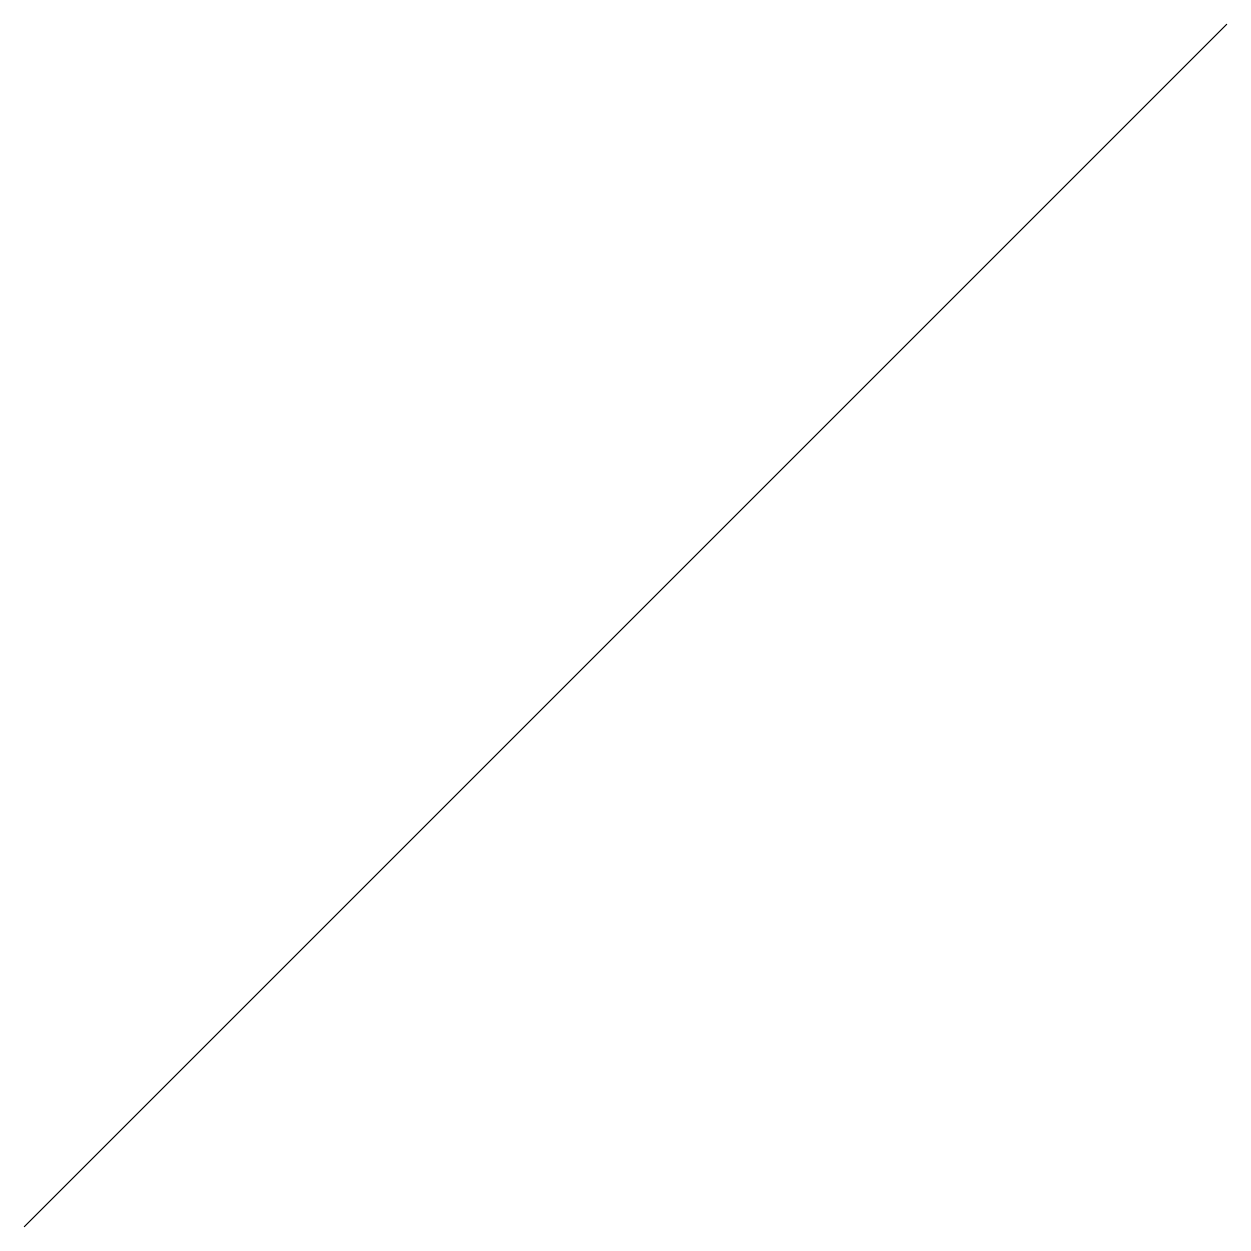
# Model space of a CAD drawing. Header units: inches. Extents: x 0 to 5, y 0 to 5.
import ezdxf

# ---------------------------------------------------------------- set-up
doc = ezdxf.new("R2010")
doc.units = ezdxf.units.IN
doc.header["$MEASUREMENT"] = 0
doc.layers.get('0').update_dxf_attribs({"lineweight": 25})

msp = doc.modelspace()

# ---------------------------------------------------------------- linework, layer by layer
msp.add_line((0, 0), (5, 5))

doc.saveas('drawing.dxf')
